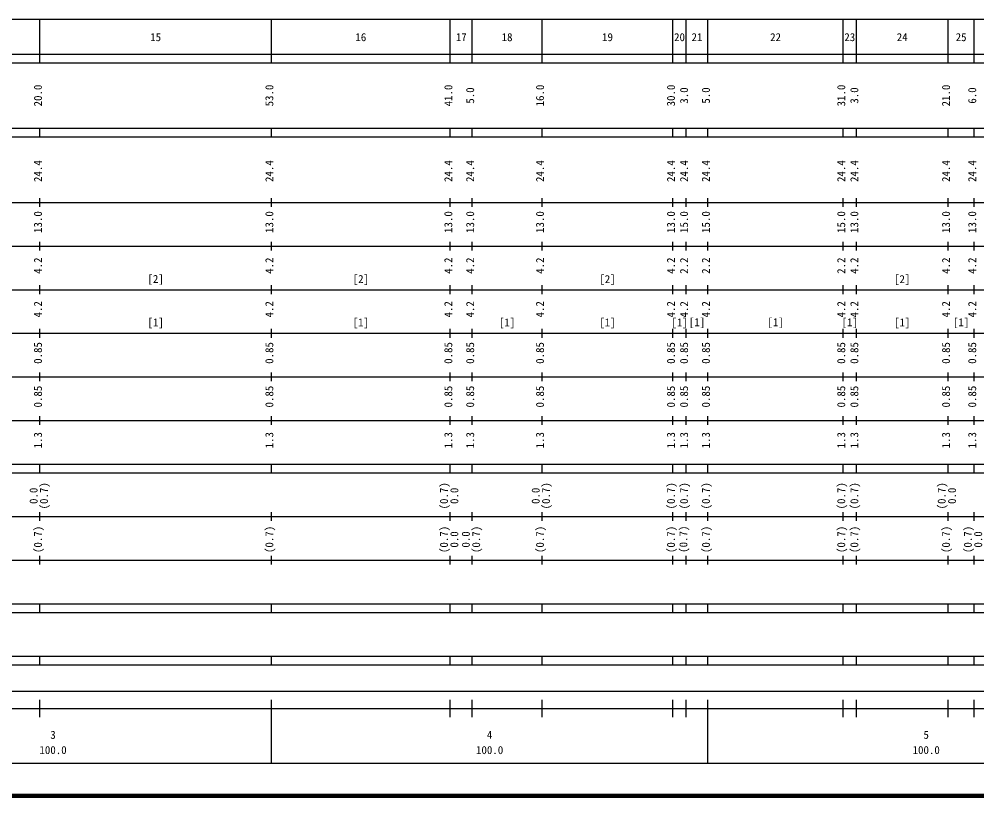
# Model space of a CAD drawing. Units: millimetres on the paper, enlarged 1000 times. Extents: x 40000 to 680000, y 20000 to 380000.
# Drawn here: x 310235 to 529603, y 20000 to 198000 of the extents above; entities that cross this region are included whole.
import ezdxf
from ezdxf.enums import TextEntityAlignment as Align

# ---------------------------------------------------------------- set-up
doc = ezdxf.new("R2010")
doc.units = ezdxf.units.MM
doc.header["$LTSCALE"] = 1000
doc.layers.add('M-TTL', color=2, linetype='Continuous', lineweight=140)
doc.layers.add('M-TTL-BAND', color=7, linetype='Continuous', lineweight=25)
doc.styles.add('ＭＳ ゴシック', font='')
doc.styles.get('ＭＳ ゴシック').set_extended_font_data('MS Gothic')

msp = doc.modelspace()

# ---------------------------------------------------------------- linework, layer by layer
at = {"layer": 'M-TTL'}
msp.add_line((40000, 20000), (680000, 20000), dxfattribs=at)
at = {"layer": 'M-TTL-BAND'}
for p, q in [((68000, 198000), (579000, 198000)), ((315000, 188000), (315000, 198000)), ((368000, 188000), (368000, 198000)), ((409000, 188000), (409000, 198000)), ((414000, 188000), (414000, 198000)), ((430000, 188000), (430000, 198000)), ((460000, 188000), (460000, 198000)), ((463000, 188000), (463000, 198000)), ((468000, 188000), (468000, 198000)), ((499000, 188000), (499000, 198000)), ((502000, 188000), (502000, 198000)), ((523000, 188000), (523000, 198000)), ((529000, 188000), (529000, 198000)), ((40000, 190000), (579000, 190000)), ((40000, 188000), (579000, 188000)), ((40000, 173000), (579000, 173000)), ((315000, 171000), (315000, 173000)), ((368000, 171000), (368000, 173000)), ((409000, 171000), (409000, 173000)), ((414000, 171000), (414000, 173000)), ((430000, 171000), (430000, 173000)), ((460000, 171000), (460000, 173000)), ((463000, 171000), (463000, 173000)), ((468000, 171000), (468000, 173000)), ((499000, 171000), (499000, 173000)), ((502000, 171000), (502000, 173000)), ((523000, 171000), (523000, 173000)), ((529000, 171000), (529000, 173000)), ((40000, 171000), (579000, 171000)), ((40000, 156000), (579000, 156000)), ((315000, 155000), (315000, 157000)), ((368000, 155000), (368000, 157000)), ((409000, 155000), (409000, 157000)), ((414000, 155000), (414000, 157000)), ((430000, 155000), (430000, 157000)), ((460000, 155000), (460000, 157000)), ((463000, 155000), (463000, 157000)), ((468000, 155000), (468000, 157000)), ((499000, 155000), (499000, 157000)), ((502000, 155000), (502000, 157000)), ((523000, 155000), (523000, 157000)), ((529000, 155000), (529000, 157000)), ((315000, 145000), (315000, 147000)), ((368000, 145000), (368000, 147000)), ((409000, 145000), (409000, 147000)), ((414000, 145000), (414000, 147000)), ((430000, 145000), (430000, 147000)), ((460000, 145000), (460000, 147000)), ((463000, 145000), (463000, 147000)), ((468000, 145000), (468000, 147000)), ((499000, 145000), (499000, 147000)), ((502000, 145000), (502000, 147000)), ((523000, 145000), (523000, 147000)), ((529000, 145000), (529000, 147000)), ((46000, 146000), (579000, 146000)), ((315000, 135000), (315000, 137000)), ((368000, 135000), (368000, 137000)), ((409000, 135000), (409000, 137000)), ((414000, 135000), (414000, 137000)), ((430000, 135000), (430000, 137000)), ((460000, 135000), (460000, 137000)), ((463000, 135000), (463000, 137000)), ((468000, 135000), (468000, 137000)), ((499000, 135000), (499000, 137000)), ((502000, 135000), (502000, 137000)), ((523000, 135000), (523000, 137000)), ((529000, 135000), (529000, 137000)), ((52000, 136000), (579000, 136000)), ((46000, 126000), (579000, 126000)), ((315000, 125000), (315000, 127000)), ((368000, 125000), (368000, 127000)), ((409000, 125000), (409000, 127000)), ((414000, 125000), (414000, 127000)), ((430000, 125000), (430000, 127000)), ((460000, 125000), (460000, 127000)), ((463000, 125000), (463000, 127000)), ((468000, 125000), (468000, 127000)), ((499000, 125000), (499000, 127000)), ((502000, 125000), (502000, 127000)), ((523000, 125000), (523000, 127000)), ((529000, 125000), (529000, 127000)), ((315000, 115000), (315000, 117000)), ((368000, 115000), (368000, 117000)), ((409000, 115000), (409000, 117000)), ((414000, 115000), (414000, 117000)), ((430000, 115000), (430000, 117000)), ((460000, 115000), (460000, 117000)), ((463000, 115000), (463000, 117000)), ((468000, 115000), (468000, 117000)), ((499000, 115000), (499000, 117000)), ((502000, 115000), (502000, 117000)), ((523000, 115000), (523000, 117000)), ((529000, 115000), (529000, 117000)), ((52000, 116000), (579000, 116000)), ((46000, 106000), (579000, 106000)), ((315000, 105000), (315000, 107000)), ((368000, 105000), (368000, 107000)), ((409000, 105000), (409000, 107000)), ((414000, 105000), (414000, 107000)), ((430000, 105000), (430000, 107000)), ((460000, 105000), (460000, 107000)), ((463000, 105000), (463000, 107000)), ((468000, 105000), (468000, 107000)), ((499000, 105000), (499000, 107000)), ((502000, 105000), (502000, 107000)), ((523000, 105000), (523000, 107000)), ((529000, 105000), (529000, 107000)), ((40000, 96000), (579000, 96000)), ((315000, 94000), (315000, 96000)), ((368000, 94000), (368000, 96000)), ((409000, 94000), (409000, 96000)), ((414000, 94000), (414000, 96000)), ((430000, 94000), (430000, 96000)), ((460000, 94000), (460000, 96000)), ((463000, 94000), (463000, 96000)), ((468000, 94000), (468000, 96000)), ((499000, 94000), (499000, 96000)), ((502000, 94000), (502000, 96000)), ((523000, 94000), (523000, 96000)), ((529000, 94000), (529000, 96000)), ((40000, 94000), (579000, 94000)), ((49000, 84000), (579000, 84000)), ((315000, 83000), (315000, 85000)), ((368000, 83000), (368000, 85000)), ((409000, 83000), (409000, 85000)), ((414000, 83000), (414000, 85000)), ((430000, 83000), (430000, 85000)), ((460000, 83000), (460000, 85000)), ((463000, 83000), (463000, 85000)), ((468000, 83000), (468000, 85000)), ((499000, 83000), (499000, 85000)), ((502000, 83000), (502000, 85000)), ((523000, 83000), (523000, 85000)), ((529000, 83000), (529000, 85000)), ((315000, 73000), (315000, 75000)), ((368000, 73000), (368000, 75000)), ((409000, 73000), (409000, 75000)), ((414000, 73000), (414000, 75000)), ((430000, 73000), (430000, 75000)), ((460000, 73000), (460000, 75000)), ((463000, 73000), (463000, 75000)), ((468000, 73000), (468000, 75000)), ((499000, 73000), (499000, 75000)), ((502000, 73000), (502000, 75000)), ((523000, 73000), (523000, 75000)), ((529000, 73000), (529000, 75000)), ((40000, 74000), (579000, 74000)), ((40000, 64000), (579000, 64000)), ((315000, 62000), (315000, 64000)), ((368000, 62000), (368000, 64000)), ((409000, 62000), (409000, 64000)), ((414000, 62000), (414000, 64000)), ((430000, 62000), (430000, 64000)), ((460000, 62000), (460000, 64000)), ((463000, 62000), (463000, 64000)), ((468000, 62000), (468000, 64000)), ((499000, 62000), (499000, 64000)), ((502000, 62000), (502000, 64000)), ((523000, 62000), (523000, 64000)), ((529000, 62000), (529000, 64000)), ((40000, 62000), (579000, 62000)), ((40000, 52000), (579000, 52000)), ((315000, 50000), (315000, 52000)), ((368000, 50000), (368000, 52000)), ((409000, 50000), (409000, 52000)), ((414000, 50000), (414000, 52000)), ((430000, 50000), (430000, 52000)), ((460000, 50000), (460000, 52000)), ((463000, 50000), (463000, 52000)), ((468000, 50000), (468000, 52000)), ((499000, 50000), (499000, 52000)), ((502000, 50000), (502000, 52000)), ((523000, 50000), (523000, 52000)), ((529000, 50000), (529000, 52000)), ((40000, 50000), (579000, 50000)), ((71000, 44000), (565000, 44000)), ((315000, 38000), (315000, 42000)), ((368000, 27500), (368000, 42000)), ((409000, 38000), (409000, 42000)), ((414000, 38000), (414000, 42000)), ((430000, 38000), (430000, 42000)), ((460000, 38000), (460000, 42000)), ((463000, 38000), (463000, 42000)), ((468000, 27500), (468000, 42000)), ((499000, 38000), (499000, 42000)), ((502000, 38000), (502000, 42000)), ((523000, 38000), (523000, 42000)), ((529000, 38000), (529000, 42000)), ((40000, 40000), (579000, 40000)), ((68000, 27500), (579000, 27500))]:
    msp.add_line(p, q, dxfattribs=at)

# ---------------------------------------------------------------- texts
at = {"layer": 'M-TTL-BAND', "style": 'ＭＳ ゴシック'}
for s, p in [('15', (341500, 192405)), ('16', (388500, 192405)), ('17', (411500, 192405)), ('18', (422000, 192405)), ('19', (445000, 192405)), ('20', (461500, 192405)), ('21', (465500, 192405)), ('22', (483500, 192405)), ('23', (500500, 192405)), ('24', (512500, 192405)), ('25', (526000, 192405)), ('[2]', (341500, 137002)), ('[2]', (388500, 136981)), ('[2]', (445000, 136960)), ('[2]', (512500, 136957)), ('[1]', (341500, 127044)), ('[1]', (388500, 127044)), ('[1]', (422000, 127044)), ('[1]', (445000, 127044)), ('[1]', (461500, 127044)), ('[1]', (465500, 127077)), ('[1]', (483500, 127077)), ('[1]', (500500, 127073)), ('[1]', (512500, 127039)), ('[1]', (526000, 127073)), ('3', (318000, 32523)), ('4', (418000, 32523)), ('5', (518000, 32523)), ('100.0', (318000, 29033)), ('100.0', (418000, 29033)), ('100.0', (518000, 29033))]:
    msp.add_text(s, height=1833, dxfattribs=at).set_placement(p, align=Align.BOTTOM_CENTER)
for s, p in [('20.0', (316000, 180500)), ('53.0', (369000, 180500)), ('41.0', (410000, 180500)), ('5.0', (415000, 180500)), ('16.0', (431000, 180500)), ('30.0', (461000, 180500)), ('3.0', (464000, 180500)), ('5.0', (469000, 180500)), ('31.0', (500000, 180500)), ('3.0', (503000, 180500)), ('21.0', (524000, 180500)), ('6.0', (530000, 180500)), ('24.4', (316000, 163174)), ('24.4', (369000, 163174)), ('24.4', (410000, 163174)), ('24.4', (415000, 163174)), ('24.4', (431000, 163174)), ('24.4', (461000, 163174)), ('24.4', (464000, 163174)), ('24.4', (469000, 163174)), ('24.4', (500000, 163174)), ('24.4', (503000, 163174)), ('24.4', (524000, 163174)), ('24.4', (530000, 163174)), ('13.0', (316000, 151500)), ('13.0', (369000, 151500)), ('13.0', (410000, 151500)), ('13.0', (415000, 151500)), ('13.0', (431000, 151500)), ('13.0', (461000, 151500)), ('15.0', (464000, 151500)), ('15.0', (469000, 151500)), ('15.0', (500000, 151500)), ('13.0', (503000, 151500)), ('13.0', (524000, 151500)), ('13.0', (530000, 151500)), ('4.2', (316000, 141500)), ('4.2', (369000, 141500)), ('4.2', (410000, 141500)), ('4.2', (415000, 141500)), ('4.2', (431000, 141500)), ('4.2', (461000, 141500)), ('2.2', (464000, 141500)), ('2.2', (469000, 141500)), ('2.2', (500000, 141500)), ('4.2', (503000, 141500)), ('4.2', (524000, 141500)), ('4.2', (530000, 141500)), ('4.2', (316000, 131500)), ('4.2', (369000, 131500)), ('4.2', (410000, 131500)), ('4.2', (415000, 131500)), ('4.2', (431000, 131500)), ('4.2', (461000, 131500)), ('4.2', (464000, 131500)), ('4.2', (469000, 131500)), ('4.2', (500000, 131500)), ('4.2', (503000, 131500)), ('4.2', (524000, 131500)), ('4.2', (530000, 131500)), ('0.85', (316000, 121500)), ('0.85', (369000, 121500)), ('0.85', (410000, 121500)), ('0.85', (415000, 121500)), ('0.85', (431000, 121500)), ('0.85', (461000, 121500)), ('0.85', (464000, 121500)), ('0.85', (469000, 121500)), ('0.85', (500000, 121500)), ('0.85', (503000, 121500)), ('0.85', (524000, 121500)), ('0.85', (530000, 121500)), ('0.85', (316000, 111500)), ('0.85', (369000, 111500)), ('0.85', (410000, 111500)), ('0.85', (415000, 111500)), ('0.85', (431000, 111500)), ('0.85', (461000, 111500)), ('0.85', (464000, 111500)), ('0.85', (469000, 111500)), ('0.85', (500000, 111500)), ('0.85', (503000, 111500)), ('0.85', (524000, 111500)), ('0.85', (530000, 111500)), ('1.3', (316000, 101500)), ('1.3', (369000, 101500)), ('1.3', (410000, 101500)), ('1.3', (415000, 101500)), ('1.3', (431000, 101500)), ('1.3', (461000, 101500)), ('1.3', (464000, 101500)), ('1.3', (469000, 101500)), ('1.3', (500000, 101500)), ('1.3', (503000, 101500)), ('1.3', (524000, 101500)), ('1.3', (530000, 101500)), ('0.0', (315000, 88764)), ('(0.7)', (317370, 88764)), ('(0.7)', (409000, 88764)), ('0.0', (411370, 88764)), ('0.0', (430000, 88764)), ('(0.7)', (432370, 88764)), ('(0.7)', (461000, 88764)), ('(0.7)', (464000, 88764)), ('(0.7)', (469000, 88764)), ('(0.7)', (500000, 88764)), ('(0.7)', (503000, 88764)), ('(0.7)', (523000, 88764)), ('0.0', (525370, 88764)), ('(0.7)', (316000, 78764)), ('(0.7)', (369000, 78764)), ('(0.7)', (409000, 78764)), ('(0.7)', (416370, 78764)), ('(0.7)', (431000, 78764)), ('(0.7)', (461000, 78764)), ('(0.7)', (463850, 78812)), ('(0.7)', (469021, 78764)), ('(0.7)', (500000, 78764)), ('(0.7)', (503000, 78764)), ('(0.7)', (524000, 78764)), ('(0.7)', (529000, 78764)), ('0.0', (411370, 78764)), ('0.0', (414000, 78764)), ('0.0', (531370, 78764))]:
    msp.add_text(s, height=1833, rotation=90, dxfattribs=at).set_placement(p, align=Align.BOTTOM_CENTER)

doc.saveas('drawing.dxf')
